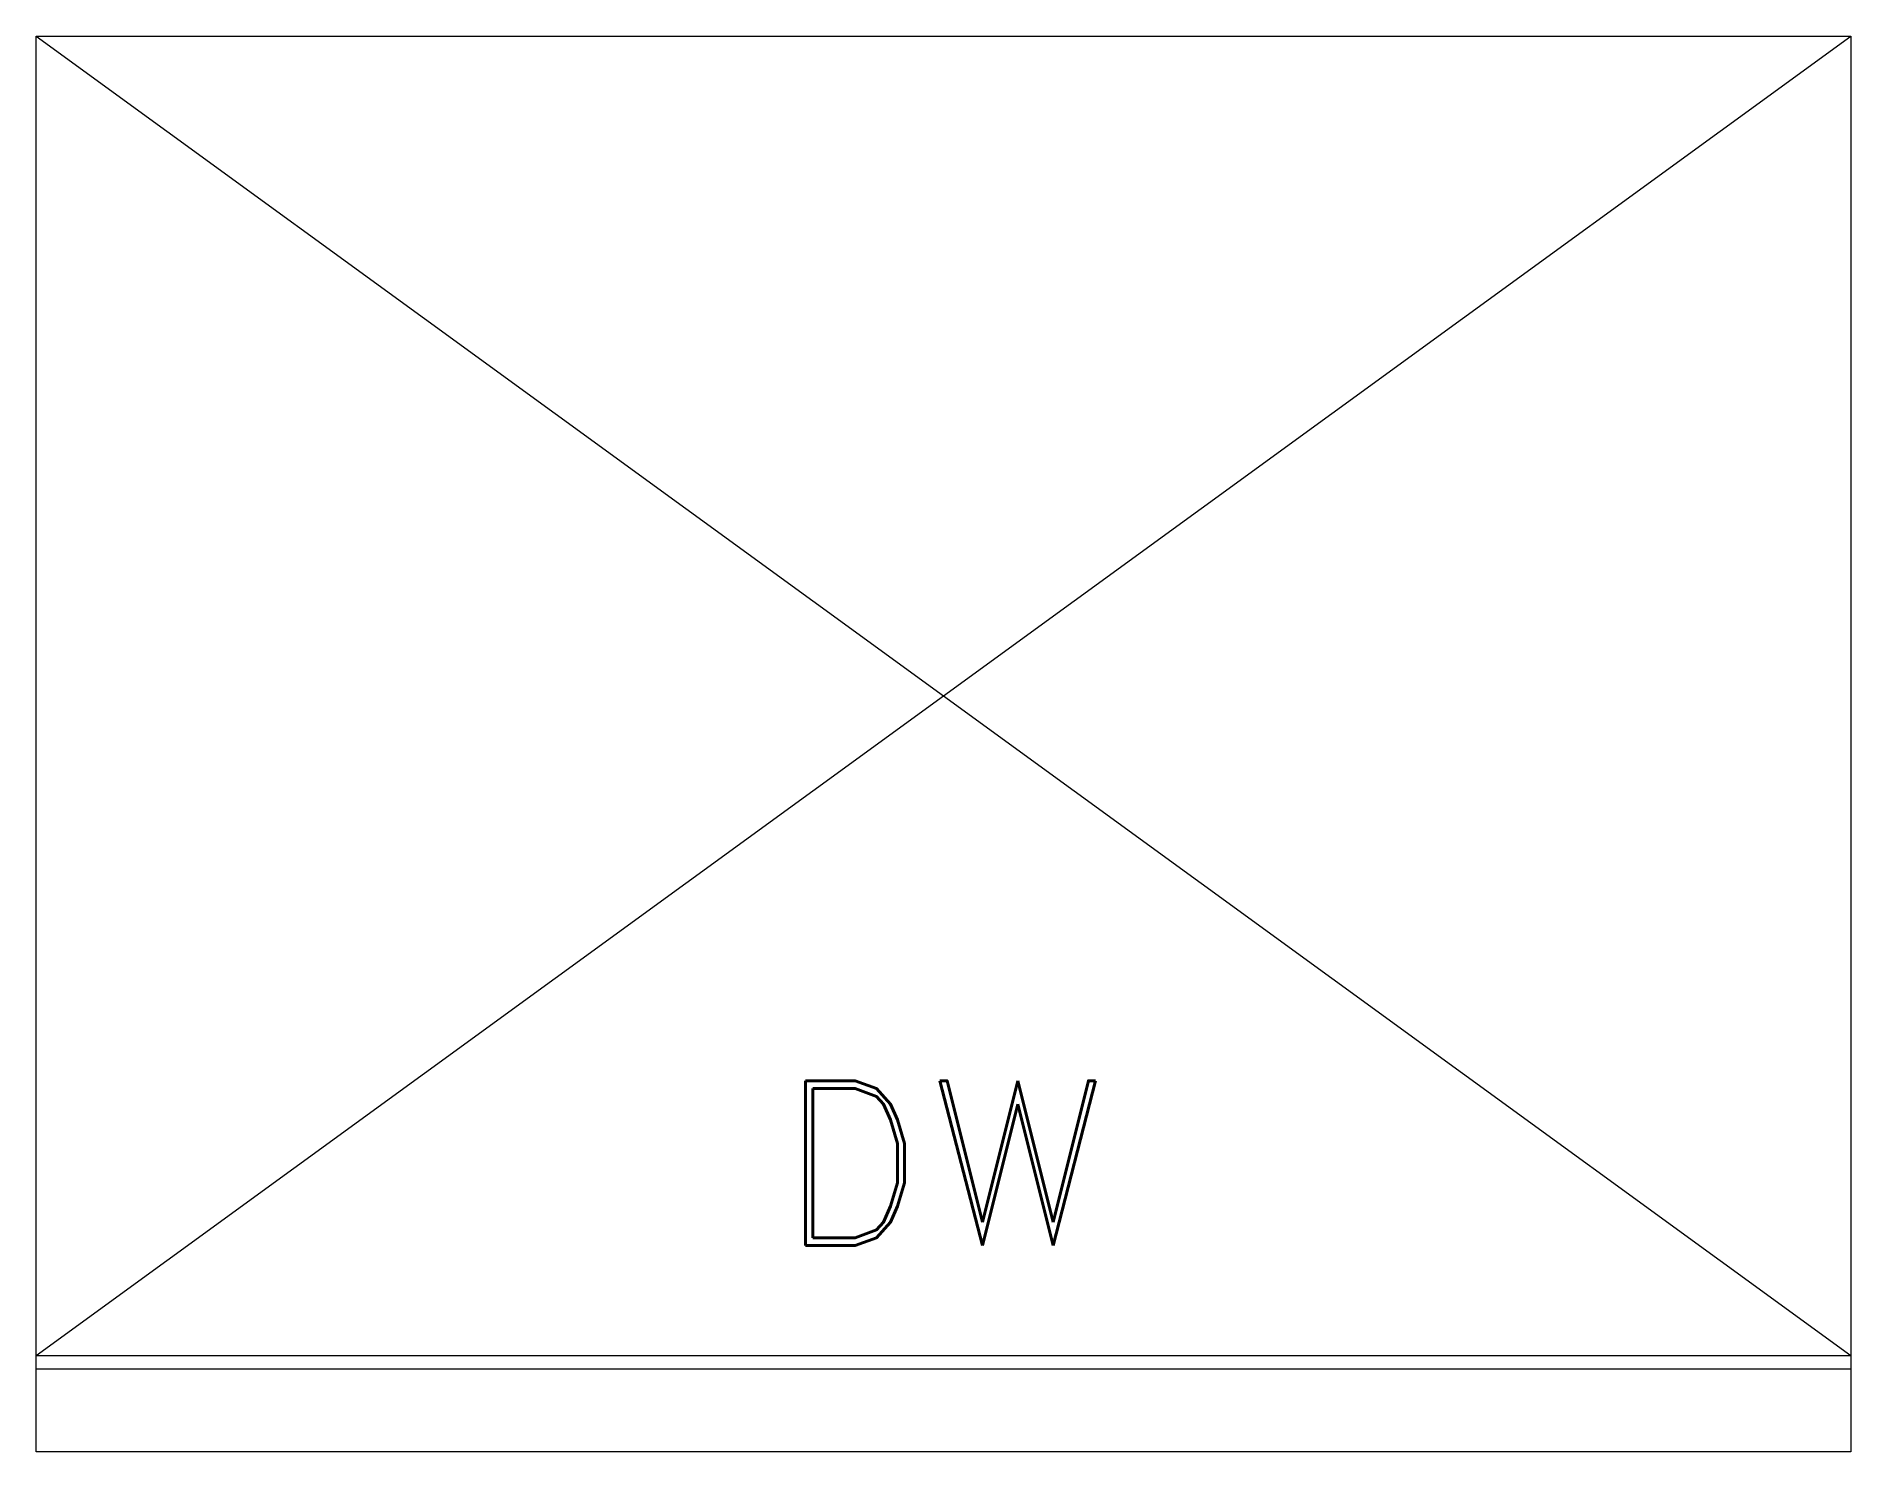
# Model space of a CAD drawing. Header units: inches. Extents: x -16.5 to 16.5, y -25.8 to 0.
import ezdxf
from ezdxf.enums import TextEntityAlignment as Align

# ---------------------------------------------------------------- set-up
doc = ezdxf.new("R2010")
doc.units = ezdxf.units.IN
doc.layers.get('0').update_dxf_attribs({"linetype": 'CONTINUOUS', "lineweight": 18})
doc.styles.add('romand', font='romand')

msp = doc.modelspace()

# ---------------------------------------------------------------- linework, layer by layer
at = {"linetype": 'Continuous'}
for p, q in [((-16.5, 0), (16.5, 0)), ((-16.5, -24), (-16.5, 0)), ((-16.5, 0), (16.5, -24)), ((-16.5, -24), (16.5, 0)), ((16.5, 0), (16.5, -24)), ((-16.5, -24), (16.5, -24))]:
    msp.add_line(p, q, dxfattribs=at)
for p, q in [((-16.5, -25.75), (-16.5, -24)), ((16.5, -24), (16.5, -25.75)), ((16.5, -24.25), (-16.5, -24.25)), ((16.5, -25.75), (-16.5, -25.75))]:
    msp.add_line(p, q)

# ---------------------------------------------------------------- texts
at = {"style": 'romand'}
msp.add_text('DW', height=3, dxfattribs=at).set_placement((0, -22), align=Align.CENTER)

doc.saveas('drawing.dxf')
